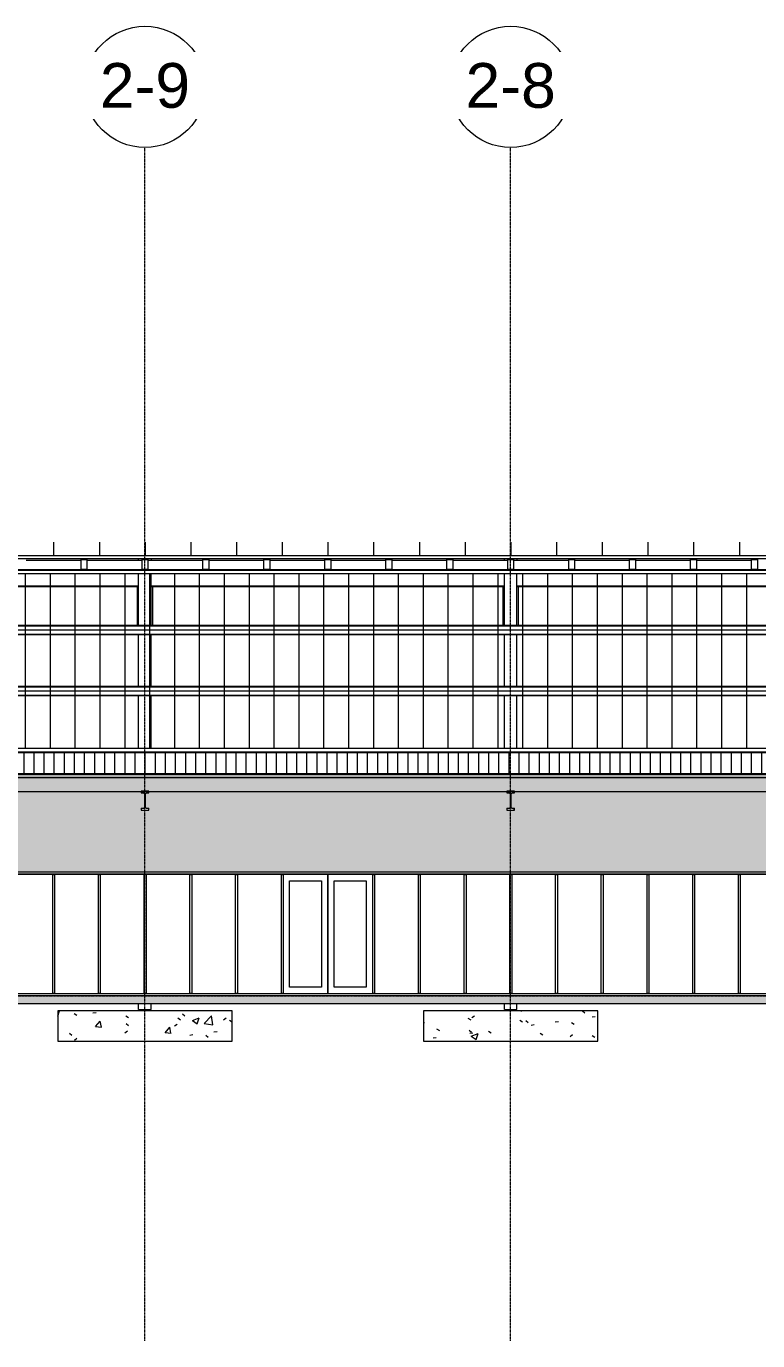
# Model space of a CAD drawing. Header units: inches. Extents: x -23565 to -43, y -324 to 853.
# Drawn here: x -3402 to -2823, y -273 to 768 of the extents above; entities that cross this region are included whole.
import ezdxf

# ---------------------------------------------------------------- set-up
doc = ezdxf.new("R2010")
doc.units = ezdxf.units.IN
doc.header["$MEASUREMENT"] = 0
doc.linetypes.add('Grid Line 1_2_', pattern=[0.875, 0.5, -0.125, 0.125, -0.125])
for name, color, linetype, lineweight in [('A-CLNG', 13, 'Continuous', 13), ('A-CLNG-PATT', 13, 'Continuous', 25), ('A-DOOR', 31, 'Continuous', 13), ('A-FLOR', 192, 'Continuous', 13), ('A-FLOR-LEVL', 51, 'Continuous', 9), ('A-FLOR-PATT', 8, 'Continuous', 25), ('A-GLAZ-CURT', 52, 'Continuous', 13), ('A-GLAZ-CWMG', 51, 'Continuous', 13), ('A-ROOF', 132, 'Continuous', 13), ('A-ROOF-PATT', 132, 'Continuous', 13), ('A-WALL', 113, 'Continuous', 13), ('A-WALL-PATT', 111, 'Continuous', 25), ('I-WALL', 2, 'Continuous', 13), ('S-BEAM', 12, 'Continuous', 13), ('S-FNDN', 32, 'Continuous', 13), ('S-GRID', 1, 'Continuous', 9), ('S-GRID-IDEN', 1, 'Continuous', 9)]:
    doc.layers.add(name, color=color, linetype=linetype, lineweight=lineweight)
doc.styles.add('Arial_1', font='arial.ttf', dxfattribs={"height": 35.407186})
pattern_1 = [(50, (-5044.515, 67.247), (55.0854, -4.81984), [5.76, -63.36]), (355, (-5044.515, 67.247), (-10.65569, 57.76853), [4.608, -50.688]), (100.451, (-5039.925, 66.846), (44.42947, 52.94866), [4.895, -53.848]), (46.184, (-5044.515, 82.61), (81.96444, -12.71212), [8.64, -95.04]), (96.636, (-5037.685, 81.55), (71.7815, 74.81238), [7.343, -80.772]), (351.184, (-5044.515, 82.61), (71.78195, 74.81243), [6.912, -76.032]), (21, (-5036.835, 78.767), (45.84207, -30.92146), [5.76, -63.36]), (326, (-5036.835, 78.767), (18.68706, 55.69148), [4.608, -50.688]), (71.451, (-5033.015, 76.19), (64.52891, 24.77011), [4.895, -53.848]), (37.5, (-5044.515, 67.247), (0.933895, 25.566816), [2.534, -47.539, 2.534, -48.922, -50.88]), (37.5, (-5044.515, 67.247), (0.933895, 25.566816), [-101.53, 2.534, -48.346]), (7.5, (-5044.515, 67.247), (20.20404, 30.291303), [2.534, -26.803, 2.534, -46.387, -19.392]), (7.5, (-5044.515, 67.247), (20.20404, 30.291303), [-78.259, 2.534, -16.858]), (327.5, (-5061.64, 67.247), (40.997785, -1.732403), [2.534, -16.666, 2.534, -57.37, -79.488]), (327.5, (-5061.64, 67.247), (40.997785, -1.732403), [-79.104, 2.534, -76.954]), (317.5, (-5069.32, 67.247), (44.788883, 7.68784), [2.534, -22.426, 2.534, -37.248, -56.448]), (317.5, (-5069.32, 67.247), (44.788883, 7.68784), [-64.742, 2.534, -53.914])]
pattern_2 = [(45, (-5044.515, 67.247), (-19.00703, 19.00703), []), (45, (-5044.515, 96.047), (-19.00703, 19.00703), [])]

# ---------------------------------------------------------------- blocks, each defined once
blk = doc.blocks.new('Struct_Xcel_Sports Complex_rvt-5-Building Section - East_West looking South _ Fieldhouse')
at = {"layer": 'A-FLOR-PATT', "lineweight": 9}
h = blk.add_hatch(dxfattribs=at)
h.set_pattern_fill('FP_75', color=256, style=0, pattern_type=2)
h.set_pattern_definition(pattern_1)
h.paths.add_polyline_path([(22066.1, -6), (25307.2, -6), (25307.2, 0), (22066.1, 0), (22066.1, -1.6)], flags=0)
h.paths.add_polyline_path([(26272.9, -6), (26272.9, 0), (25737.9, 0), (25737.9, -6), (26225.7, -6)], flags=0)
at = {"layer": 'S-FNDN', "lineweight": 9}
h = blk.add_hatch(dxfattribs=at)
h.set_pattern_fill('FP_75', color=8, style=0, pattern_type=2)
h.set_pattern_definition(pattern_1)
h.paths.add_polyline_path([(24023.4, -36), (24023.4, -12), (23885.4, -12), (23885.4, -36)], flags=0)
h = blk.add_hatch(dxfattribs=at)
h.set_pattern_fill('FP_75', color=8, style=0, pattern_type=2)
h.set_pattern_definition(pattern_1)
h.paths.add_polyline_path([(24312.9, -36), (24312.9, -12), (24174.9, -12), (24174.9, -36)], flags=0)
at = {"layer": 'A-FLOR', "color": 7}
for p, q in [((25307.2, 0), (22066.1, 0)), ((22066.1, -6), (25307.2, -6))]:
    blk.add_line(p, q, dxfattribs=at)
at = {"layer": 'S-FNDN', "color": 7}
for p, q in [((24023.4, -12), (23885.4, -12)), ((23885.4, -12), (23885.4, -36)), ((24023.4, -36), (24023.4, -12)), ((24312.9, -12), (24174.9, -12)), ((24174.9, -12), (24174.9, -36)), ((24312.9, -36), (24312.9, -12)), ((23885.4, -36), (24023.4, -36)), ((24174.9, -36), (24312.9, -36))]:
    blk.add_line(p, q, dxfattribs=at)
blk = doc.blocks.new('W-Wide Flange - 1_-3_ deep-V133-Building Section - East_West looking South _ Fieldhouse')
at = {"layer": 'S-BEAM', "lineweight": 9}
h = blk.add_hatch(dxfattribs=at)
h.set_pattern_fill('FP_62', color=8, style=0, pattern_type=2)
h.set_pattern_definition(pattern_2)
h.paths.add_polyline_path([(23951.4, 147), (23957.4, 147), (23957.4, 148.4), (23955.5, 148.4), (23955.1, 148.6), (23954.9, 148.9), (23954.8, 149.3), (23954.8, 160), (23955, 160.3), (23955.3, 160.6), (23955.7, 160.7), (23957.4, 160.7), (23957.4, 162), (23951.4, 162), (23951.4, 160.7), (23953.3, 160.7), (23953.7, 160.5), (23953.9, 160.2), (23954, 159.8), (23954, 149.1), (23953.8, 148.7), (23953.5, 148.5), (23953.1, 148.4), (23951.4, 148.4)], flags=0)
at = {"layer": 'S-BEAM', "color": 7}
for p, q in [((23957.4, 162), (23951.4, 162)), ((23951.4, 162), (23951.4, 160.7)), ((23951.4, 160.7), (23953.1, 160.7)), ((23954, 159.8), (23954, 149.3)), ((23954.8, 149.3), (23954.8, 159.8)), ((23955.7, 160.7), (23957.4, 160.7)), ((23957.4, 160.7), (23957.4, 162)), ((23953.1, 148.4), (23951.4, 148.4)), ((23951.4, 148.4), (23951.4, 147)), ((23951.4, 147), (23957.4, 147)), ((23957.4, 148.4), (23955.7, 148.4)), ((23957.4, 147), (23957.4, 148.4))]:
    blk.add_line(p, q, dxfattribs=at)
at = {"layer": 'S-BEAM', "color": 8, "lineweight": 9}
for p, q in [((23951.4, 148.6), (23951.4, 148.4)), ((23957.4, 148.4), (23957.4, 148.6))]:
    blk.add_line(p, q, dxfattribs=at)
at = {"layer": 'S-BEAM', "color": 7, "flags": 128}
for points in [[(23953.1, 160.7), (23953.3, 160.7), (23953.5, 160.6), (23953.7, 160.5), (23953.8, 160.3), (23953.9, 160.2), (23954, 160), (23954, 159.8)], [(23954.8, 159.8), (23954.8, 160), (23954.9, 160.2), (23955, 160.3), (23955.1, 160.5), (23955.3, 160.6), (23955.5, 160.7), (23955.7, 160.7)], [(23954, 149.3), (23954, 149.1), (23953.9, 148.9), (23953.8, 148.7), (23953.7, 148.6), (23953.5, 148.5), (23953.3, 148.4), (23953.1, 148.4)], [(23955.7, 148.4), (23955.5, 148.4), (23955.3, 148.5), (23955.1, 148.6), (23955, 148.7), (23954.9, 148.9), (23954.8, 149.1), (23954.8, 149.3)]]:
    blk.add_lwpolyline(points, dxfattribs=at)
blk = doc.blocks.new('W-Wide Flange - 1_-3_ deep-V134-Building Section - East_West looking South _ Fieldhouse')
at = {"layer": 'S-BEAM', "lineweight": 9}
h = blk.add_hatch(dxfattribs=at)
h.set_pattern_fill('FP_62', color=8, style=0, pattern_type=2)
h.set_pattern_definition(pattern_2)
h.paths.add_polyline_path([(24240.9, 147), (24246.9, 147), (24246.9, 148.4), (24245, 148.4), (24244.6, 148.6), (24244.4, 148.9), (24244.3, 149.3), (24244.3, 160), (24244.5, 160.3), (24244.8, 160.6), (24245.2, 160.7), (24246.9, 160.7), (24246.9, 162), (24240.9, 162), (24240.9, 160.7), (24242.8, 160.7), (24243.2, 160.5), (24243.4, 160.2), (24243.5, 159.8), (24243.5, 149.1), (24243.3, 148.7), (24243, 148.5), (24242.6, 148.4), (24240.9, 148.4)], flags=0)
at = {"layer": 'S-BEAM', "color": 7}
for p, q in [((24246.9, 162), (24240.9, 162)), ((24240.9, 162), (24240.9, 160.7)), ((24240.9, 160.7), (24242.6, 160.7)), ((24243.5, 159.8), (24243.5, 149.3)), ((24244.3, 149.3), (24244.3, 159.8)), ((24245.2, 160.7), (24246.9, 160.7)), ((24246.9, 160.7), (24246.9, 162)), ((24242.6, 148.4), (24240.9, 148.4)), ((24240.9, 148.4), (24240.9, 147)), ((24240.9, 147), (24246.9, 147)), ((24246.9, 148.4), (24245.2, 148.4)), ((24246.9, 147), (24246.9, 148.4))]:
    blk.add_line(p, q, dxfattribs=at)
at = {"layer": 'S-BEAM', "color": 8, "lineweight": 9}
for p, q in [((24240.9, 148.6), (24240.9, 148.4)), ((24246.9, 148.4), (24246.9, 148.6))]:
    blk.add_line(p, q, dxfattribs=at)
at = {"layer": 'S-BEAM', "color": 7, "flags": 128}
for points in [[(24242.6, 160.7), (24242.8, 160.7), (24243, 160.6), (24243.2, 160.5), (24243.3, 160.3), (24243.4, 160.2), (24243.5, 160), (24243.5, 159.8)], [(24244.3, 159.8), (24244.3, 160), (24244.4, 160.2), (24244.5, 160.3), (24244.6, 160.5), (24244.8, 160.6), (24245, 160.7), (24245.2, 160.7)], [(24243.5, 149.3), (24243.5, 149.1), (24243.4, 148.9), (24243.3, 148.7), (24243.2, 148.6), (24243, 148.5), (24242.8, 148.4), (24242.6, 148.4)], [(24245.2, 148.4), (24245, 148.4), (24244.8, 148.5), (24244.6, 148.6), (24244.5, 148.7), (24244.4, 148.9), (24244.3, 149.1), (24244.3, 149.3)]]:
    blk.add_lwpolyline(points, dxfattribs=at)
blk = doc.blocks.new('Rectangular Mullion - Profile_Polycarbonate_Upper and left-1767982-Building Section - East_West looking South _ Fieldhouse')
at = {"layer": 'A-GLAZ-CWMG', "color": 8, "lineweight": 9}
for p, q in [((26278.4, 336.8), (22784.1, 336.8)), ((26278.4, 334.1), (22784.1, 334.1))]:
    blk.add_line(p, q, dxfattribs=at)
blk = doc.blocks.new('Rectangular Mullion - Profile_Polycarbonate_Lower-1767983-Building Section - East_West looking South _ Fieldhouse')
at = {"layer": 'A-GLAZ-CWMG', "color": 8, "lineweight": 9}
for p, q in [((22784.1, 196.1), (26269.9, 196.1)), ((22784.1, 193.3), (26269.9, 193.3))]:
    blk.add_line(p, q, dxfattribs=at)
blk = doc.blocks.new('Girt_C - 10_D-1260059-Building Section - East_West looking South _ Fieldhouse')
at = {"layer": 'S-BEAM', "color": 8, "lineweight": 9}
for p, q in [((22806, 96.7), (24629.9, 96.7)), ((24629, 96.2), (22806, 96.2))]:
    blk.add_line(p, q, dxfattribs=at)
blk = doc.blocks.new('W-Wide Flange - W12X22-1533120-Building Section - East_West looking South _ Fieldhouse')
at = {"layer": 'S-BEAM', "color": 10, "lineweight": 9}
for p, q in [((23669.9, 324.7), (23949.4, 324.7)), ((23669.9, 324.3), (23949.4, 324.3)), ((23959.4, 324.7), (24238.9, 324.7)), ((23959.4, 324.3), (24238.9, 324.3)), ((24248.9, 324.7), (24528.4, 324.7)), ((24248.9, 324.3), (24528.4, 324.3))]:
    blk.add_line(p, q, dxfattribs=at)
blk = doc.blocks.new('columns and girder2 - one-V149-Building Section - East_West looking South _ Fieldhouse')
at = {"layer": 'S-BEAM', "color": 8, "lineweight": 9}
for p, q in [((24238.9, 344.9), (24238.9, 346.4)), ((24248.9, 346.4), (24248.9, 344.9)), ((24237.9, 336.8), (24237.9, 337.6)), ((24238.9, 336.8), (24238.9, 337.6)), ((24248.9, 337.6), (24248.9, 336.8)), ((24249.9, 337.6), (24249.9, 336.8)), ((24238.9, 192.5), (24238.9, 193.3)), ((24248.9, 192.5), (24248.9, 193.3)), ((24238.9, 96), (24238.9, 96.2)), ((24248.9, 96), (24248.9, 96.2)), ((24238.9, -10.9), (24238.9, -6)), ((24248.9, -10.9), (24248.9, -6)), ((24238.9, -10.9), (24248.9, -10.9))]:
    blk.add_line(p, q, dxfattribs=at)
at = {"layer": 'S-BEAM', "color": 10, "lineweight": 9}
for p, q in [((24238.9, 293.3), (24238.9, 334.1)), ((24248.9, 293.3), (24248.9, 334.1)), ((24237.9, 293.3), (24237.9, 324.3)), ((24249.9, 324.3), (24249.9, 293.3)), ((24238.9, 245), (24238.9, 285.9)), ((24248.9, 245), (24248.9, 285.9)), ((24238.9, 196.1), (24238.9, 237.7)), ((24248.9, 196.1), (24248.9, 237.7))]:
    blk.add_line(p, q, dxfattribs=at)
blk = doc.blocks.new('Girt_Z - 10_D-1732176-Building Section - East_West looking South _ Fieldhouse')
at = {"layer": 'S-BEAM', "color": 10, "lineweight": 9}
for p, q in [((26269.9, 245), (22791.4, 245)), ((26269.9, 245), (22791.4, 245)), ((26269.9, 244.5), (22791.4, 244.5)), ((26269.9, 241.4), (22791.4, 241.4)), ((26269.9, 241.3), (22791.4, 241.3)), ((22791.4, 238.2), (26269.9, 238.2)), ((26269.9, 237.7), (22791.4, 237.7))]:
    blk.add_line(p, q, dxfattribs=at)
blk = doc.blocks.new('Girt_Z - 10_D-1241717-Building Section - East_West looking South _ Fieldhouse')
at = {"layer": 'S-BEAM', "color": 10, "lineweight": 9}
for p, q in [((26273.4, 293.3), (22791.4, 293.3)), ((26273.4, 293.2), (22791.4, 293.2)), ((26273.4, 292.8), (22791.4, 292.8)), ((26273.4, 289.6), (22791.4, 289.6)), ((26273.4, 289.5), (22791.4, 289.5)), ((22791.4, 286.4), (26273.4, 286.4)), ((26273.4, 285.9), (22791.4, 285.9))]:
    blk.add_line(p, q, dxfattribs=at)
blk = doc.blocks.new('Dimension Lumber - 5_5 x 7_5 Glulam-1730092-Building Section - East_West looking South _ Fieldhouse')
at = {"layer": 'S-BEAM', "color": 8, "lineweight": 9}
for p, q in [((26267.8, 346.4), (26267.8, 345.3)), ((26273, 345.3), (26273, 346.4))]:
    blk.add_line(p, q, dxfattribs=at)
at = {"layer": 'S-BEAM', "color": 7}
for p, q in [((26273, 345.3), (26267.8, 345.3)), ((26267.8, 345.3), (26267.8, 337.8)), ((26273, 337.8), (26273, 345.3)), ((26267.8, 337.8), (26273, 337.8))]:
    blk.add_line(p, q, dxfattribs=at)
blk = doc.blocks.new('System Panel - Interior Glazing-1220293-Building Section - East_West looking South _ Fieldhouse')
at = {"layer": 'A-GLAZ-CURT', "color": 8, "lineweight": 9}
blk.add_line((24604.9, 96), (24570.5, 96), dxfattribs=at)
blk = doc.blocks.new('Door_Single_Storefront - one-1970956-Building Section - East_West looking South _ Fieldhouse')
at = {"layer": 'A-DOOR', "color": 8, "lineweight": 9}
for p, q in [((24134.5, 96), (24099.1, 96)), ((24099.1, 96), (24099.1, 1.8)), ((24104.1, 6.8), (24104.1, 91)), ((24104.1, 91), (24129.5, 91)), ((24129.5, 91), (24129.5, 6.8)), ((24129.5, 6.8), (24104.1, 6.8))]:
    blk.add_line(p, q, dxfattribs=at)
blk = doc.blocks.new('Door_Single_Storefront - one-1970957-Building Section - East_West looking South _ Fieldhouse')
at = {"layer": 'A-DOOR', "color": 8, "lineweight": 9}
for p, q in [((24099.1, 96), (24063.8, 96)), ((24099.1, 1.8), (24099.1, 96)), ((24068.8, 6.8), (24068.8, 91)), ((24068.8, 91), (24094.1, 91)), ((24094.1, 91), (24094.1, 6.8)), ((24094.1, 6.8), (24068.8, 6.8))]:
    blk.add_line(p, q, dxfattribs=at)
blk = doc.blocks.new('Rectangular Mullion - Interior 1_75_ x 4_5_-1179494-Building Section - East_West looking South _ Fieldhouse')
at = {"layer": 'A-GLAZ-CWMG', "color": 8, "lineweight": 9}
blk.add_line((24569.6, 1.8), (24605.8, 1.8), dxfattribs=at)
blk = doc.blocks.new('Rectangular Mullion - Interior 1_75_ x 4_5_-1220290-Building Section - East_West looking South _ Fieldhouse')
at = {"layer": 'A-GLAZ-CWMG', "color": 8, "lineweight": 9}
for p, q in [((24604.9, 96), (24606.6, 96)), ((24604.9, 96), (24604.9, 1.8)), ((24606.6, 96), (24606.6, 1.8)), ((24606.6, 1.8), (24604.9, 1.8))]:
    blk.add_line(p, q, dxfattribs=at)
blk = doc.blocks.new('Rectangular Mullion - Interior 1_75_ x 4_5_-1970954-Building Section - East_West looking South _ Fieldhouse')
at = {"layer": 'A-GLAZ-CWMG', "color": 8, "lineweight": 9}
blk.add_line((22905, 1.8), (22941.1, 1.8), dxfattribs=at)
blk = doc.blocks.new('Rectangular Mullion - Interior 1_75_ x 4_5_-1970955-Building Section - East_West looking South _ Fieldhouse')
at = {"layer": 'A-GLAZ-CWMG', "color": 8, "lineweight": 9}
blk.add_line((22941.1, 1.8), (22977.3, 1.8), dxfattribs=at)
blk = doc.blocks.new('Grid - Grid Head - Circle-14747-Building Section - East_West looking South _ Fieldhouse')
at = {"layer": 'S-GRID-IDEN'}
blk.add_circle((23085.9, 719.9), 48, dxfattribs=at)

msp = doc.modelspace()

# ---------------------------------------------------------------- hatches: boundary and pattern name
at = {"layer": 'A-CLNG-PATT', "lineweight": 9}
h = msp.add_hatch(dxfattribs=at)
h.set_pattern_fill('FP_70', color=8, style=0, pattern_type=2)
h.set_pattern_definition([(161.57, (-5043.555, 68.207), (-7.6802237, -0.0009796), [0, -54.643, 6.067, 0]), (18.43, (-5045.475, 68.207), (-7.6802237, 0.0009796), [0, -54.643, 6.067, 0]), (108.43, (-5043.555, 68.207), (3.8382953, -19.2013653), [18.211, -42.499]), (71.57, (-5045.475, 68.207), (3.8382953, 19.2013653), [18.211, -42.499])])
h.paths.add_polyline_path([(-1002.51973, 161.85007), (-990.92876, 161.85007), (-990.92876, 172.98472), (-4463.92876, 172.98472), (-4463.92876, 161.85007), (-1037.07898, 161.85007)], flags=0)
at = {"layer": 'A-ROOF-PATT', "lineweight": 9}
h = msp.add_hatch(dxfattribs=at)
h.set_pattern_fill('FP_67', color=8, style=0, pattern_type=2)
h.set_pattern_definition([(90, (-27264.554, 1279.063), (-36.188, 2e-15), [])])
h.paths.add_polyline_path([(-4485.17982, 348.40377), (-978.42738, 348.40377), (-978.42738, 359.40379), (-4485.17982, 359.40379), (-4485.17982, 349.95092)], flags=0)
h = msp.add_hatch(dxfattribs=at)
h.set_pattern_fill('FP_66', color=8, style=0, pattern_type=2)
h.set_pattern_definition([(90, (-27262.521, 1105.644), (-16.082, 1e-15), [])])
h.paths.add_polyline_path([(-1002.51973, 175.04895), (-990.92876, 175.04895), (-990.92876, 175.21788), (-4451.67876, 175.21788), (-4451.67876, 175.04895), (-1037.07898, 175.04895)], flags=0)
at = {"layer": 'A-WALL-PATT', "lineweight": 9}
h = msp.add_hatch(dxfattribs=at)
h.set_pattern_fill('FP_71', color=8, style=0, pattern_type=2)
h.set_pattern_definition([(90, (-981.679, 0), (-19.685, 1e-15), [])])
h.paths.add_polyline_path([(-4478.67876, 196.09153), (-992.92876, 196.09153), (-992.92876, 239.59911), (-992.92876, 239.6875), (-992.86626, 248.36288), (-984.42876, 248.36288), (-984.42876, 334.09126), (-4478.67876, 334.09126), (-4478.67876, 232.76792)], flags=0)
h = msp.add_hatch(dxfattribs=at)
h.set_pattern_fill('FP_76', color=8, style=0, pattern_type=2)
h.set_pattern_definition([(90, (-988.189, 0), (-8, 5e-16), [])])
h.paths.add_polyline_path([(-2626.80448, 176), (-990.92876, 176), (-990.92876, 192.49369), (-4476.42976, 192.49369), (-4476.42976, 187.70742), (-4452.17876, 188.71788), (-4452.17876, 186.71614), (-4463.92876, 186.21614), (-4452.17876, 186.21614), (-4452.17876, 176), (-2695.92298, 176)], flags=0)
h.paths.add_polyline_path([(-4476.42976, 185.57548), (-4466.17876, 186.03385), (-4466.17876, 186.13281), (-4476.42976, 185.70568)], flags=0)
h = msp.add_hatch(dxfattribs=at)
h.set_pattern_fill('FP_65', color=8, style=0, pattern_type=2)
h.set_pattern_definition([(90, (-2005.93, 1159.75), (-193, -193), [48, -145]), (180, (-2005.93, 1159.75), (-2e-14, -193), [96, -97]), (270, (-2101.93, 1207.75), (-193, -193), [48, -145]), (180, (-2005.93, 1207.75), (-2e-14, -193), [96, -97]), (270, (-2102.43, 1207.75), (-193, -193), [48, -145]), (180, (-2102.43, 1207.75), (-2e-14, -193), [96, -97]), (90, (-2198.43, 1159.75), (-193, -193), [48, -145]), (180, (-2102.43, 1159.75), (-2e-14, -193), [96, -97]), (90, (-2053.68, 1208), (-193, -193), [48, -145]), (180, (-2005.55, 1208), (-2e-14, -193), [48.125, -144.875]), (180, (-2005.55, 1256), (-2e-14, -193), [48.125, -144.875]), (90, (-2150.18, 1208), (-193, -193), [48, -145]), (180, (-2054.18, 1208), (-2e-14, -193), [96, -97]), (270, (-2054.18, 1256), (-193, -193), [48, -145]), (180, (-2054.18, 1256), (-2e-14, -193), [96, -97]), (180, (-2150.68, 1208), (-2e-14, -193), [48, -145]), (270, (-2150.68, 1256), (-193, -193), [48, -145]), (180, (-2150.68, 1256), (-2e-14, -193), [48, -145]), (90, (-2005.93, 1256.25), (-193, -193), [48, -145]), (180, (-2005.93, 1256.25), (-2e-14, -193), [96, -97]), (270, (-2101.93, 1304.25), (-193, -193), [48, -145]), (180, (-2005.93, 1304.25), (-2e-14, -193), [96, -97]), (270, (-2102.43, 1304.25), (-193, -193), [48, -145]), (180, (-2102.43, 1304.25), (-2e-14, -193), [96, -97]), (90, (-2198.43, 1256.25), (-193, -193), [48, -145]), (180, (-2102.43, 1256.25), (-2e-14, -193), [96, -97]), (90, (-2053.68, 1304.5), (-193, -193), [48, -145]), (180, (-2005.55, 1304.5), (-2e-14, -193), [48.125, -144.875]), (180, (-2005.55, 1352.5), (-2e-14, -193), [48.125, -144.875]), (90, (-2150.18, 1304.5), (-193, -193), [48, -145]), (180, (-2054.18, 1304.5), (-2e-14, -193), [96, -97]), (270, (-2054.18, 1352.5), (-193, -193), [48, -145]), (180, (-2054.18, 1352.5), (-2e-14, -193), [96, -97]), (180, (-2150.68, 1304.5), (-2e-14, -193), [48, -145]), (270, (-2150.68, 1352.5), (-193, -193), [48, -145]), (180, (-2150.68, 1352.5), (-2e-14, -193), [48, -145])])
h.paths.add_polyline_path([(-2626.80448, 0), (-2419.92876, 0), (-2419.92876, 98.25), (-2343.30376, 98.25), (-2343.30376, 0), (-2297.36626, 0), (-2297.36626, 104), (-2626.92876, 104), (-2626.92876, 0)], flags=0)
h.paths.add_polyline_path([(-4481.42976, 0), (-4462.80376, 0), (-4462.80376, 150.19619), (-4461.42376, 150.19619), (-4461.42376, 150.46142), (-4459.8388, 150.52092), (-4459.59298, 150.77437), (-4459.53876, 150.71301), (-4459.26556, 150.62326), (-4459.18811, 150.65519), (-4458.89852, 150.4765), (-4458.44473, 150.46142), (-4457.43376, 150.46142), (-4457.42876, 150.19619), (-4456.80376, 150.19619), (-4456.80376, 98.25), (-2632.92876, 98.25527), (-2632.92876, 161.85007), (-2726.42876, 161.85007), (-2726.42876, 160.67649), (-2728.3618, 160.65416), (-2728.71866, 160.48216), (-2728.96562, 160.17221), (-2729.05376, 159.78572), (-2728.9718, 149.0784), (-2728.84148, 148.86986), (-2728.50751, 148.62723), (-2728.16376, 148.55476), (-2726.42876, 148.55476), (-2726.42876, 147.02466), (-2732.42876, 147.02466), (-2732.42876, 148.55476), (-2730.35, 148.62723), (-2730.11859, 148.76723), (-2729.87613, 149.10156), (-2729.80376, 149.30858), (-2729.83177, 160.00023), (-2729.99793, 160.34111), (-2730.3076, 160.58828), (-2730.69376, 160.67649), (-2732.42876, 160.67649), (-2732.42876, 161.85007), (-3015.92876, 161.85007), (-3015.92876, 160.67649), (-3017.8618, 160.65416), (-3018.21866, 160.48216), (-3018.46562, 160.17221), (-3018.55376, 159.78572), (-3018.4718, 149.0784), (-3018.34148, 148.86986), (-3018.00751, 148.62723), (-3017.66376, 148.55476), (-3015.92876, 148.55476), (-3015.92876, 147.02466), (-3021.92876, 147.02466), (-3021.92876, 148.55476), (-3019.85, 148.62723), (-3019.61859, 148.76723), (-3019.37613, 149.10156), (-3019.30376, 149.30858), (-3019.33177, 160.00023), (-3019.49793, 160.34111), (-3019.8076, 160.58828), (-3020.19376, 160.67649), (-3021.92876, 160.67649), (-3021.92876, 161.85007), (-3305.42876, 161.85007), (-3305.42876, 160.67649), (-3307.3618, 160.65416), (-3307.71866, 160.48216), (-3307.96562, 160.17221), (-3308.05376, 159.78572), (-3307.9718, 149.0784), (-3307.84148, 148.86986), (-3307.50751, 148.62723), (-3307.16376, 148.55476), (-3305.42876, 148.55476), (-3305.42876, 147.02466), (-3311.42876, 147.02466), (-3311.42876, 148.55476), (-3309.34966, 148.62737), (-3309.11859, 148.76723), (-3308.87613, 149.10156), (-3308.80376, 149.30858), (-3308.83177, 160.00023), (-3308.99793, 160.34111), (-3309.3076, 160.58828), (-3309.69376, 160.67649), (-3311.42876, 160.67649), (-3311.42876, 161.85007), (-3594.92876, 161.85007), (-3594.92876, 160.67649), (-3596.8618, 160.65416), (-3597.21866, 160.48216), (-3597.46562, 160.17221), (-3597.55376, 159.78572), (-3597.4718, 149.0784), (-3597.34148, 148.86986), (-3597.00751, 148.62723), (-3596.66376, 148.55476), (-3594.92876, 148.55476), (-3594.92876, 147.02466), (-3600.92876, 147.02466), (-3600.92876, 148.55476), (-3598.85, 148.62723), (-3598.61859, 148.76723), (-3598.37613, 149.10156), (-3598.30376, 149.30858), (-3598.33177, 160.00023), (-3598.49793, 160.34111), (-3598.8076, 160.58828), (-3599.19376, 160.67649), (-3600.92876, 160.67649), (-3600.92876, 161.85007), (-3884.42876, 161.85007), (-3884.42876, 160.67649), (-3886.3618, 160.65416), (-3886.71866, 160.48216), (-3886.96562, 160.17221), (-3887.05376, 159.78572), (-3886.9718, 149.0784), (-3886.84148, 148.86986), (-3886.50751, 148.62723), (-3886.16376, 148.55476), (-3884.42876, 148.55476), (-3884.42876, 147.02466), (-3890.42876, 147.02466), (-3890.42876, 148.55476), (-3888.35, 148.62723), (-3888.11859, 148.76723), (-3887.87613, 149.10156), (-3887.80376, 149.30858), (-3887.83177, 160.00023), (-3887.99793, 160.34111), (-3888.3076, 160.58828), (-3888.69376, 160.67649), (-3890.42876, 160.67649), (-3890.42876, 161.85007), (-4173.92876, 161.85007), (-4173.92876, 160.67649), (-4175.8618, 160.65416), (-4176.21866, 160.48216), (-4176.46562, 160.17221), (-4176.55376, 159.78572), (-4176.4718, 149.0784), (-4176.34148, 148.86986), (-4176.00751, 148.62723), (-4175.66376, 148.55476), (-4173.92876, 148.55476), (-4173.92876, 147.02466), (-4179.92876, 147.02466), (-4179.92876, 148.55476), (-4177.85, 148.62723), (-4177.61859, 148.76723), (-4177.37613, 149.10156), (-4177.30376, 149.30858), (-4177.33177, 160.00023), (-4177.49793, 160.34111), (-4177.8076, 160.58828), (-4178.19376, 160.67649), (-4179.92876, 160.67649), (-4179.92876, 161.85007), (-4463.92876, 161.85007), (-4463.92876, 171.97864), (-4466.17876, 171.98258), (-4466.17876, 174.86795), (-4481.42976, 174.17642), (-4481.42976, 76.52392)], flags=0)
h.paths.add_polyline_path([(-2292.49126, 0), (-2152.80376, 0), (-2152.80376, 147.02466), (-2153.42876, 147.02466), (-2153.42876, 148.55476), (-2152.80376, 148.55476), (-2152.80376, 160.67649), (-2153.42876, 160.67649), (-2153.42876, 161.85007), (-2292.49126, 161.85007), (-2292.49126, 25.0556)], flags=0)
h.paths.add_polyline_path([(-1700.05376, 0), (-1607.30376, 0), (-1607.30376, 96), (-1602.55376, 96), (-1602.55376, 16), (-1595.67876, 16), (-1595.67876, 77), (-1547.67876, 77), (-1547.67876, 5), (-1595.67876, 5), (-1595.67876, 15), (-1602.55376, 15), (-1602.55376, 0.25), (-1525.80376, 0.25), (-1525.80376, 6), (-1525.55376, 6), (-1525.55376, 160.53637), (-1570.71866, 160.48216), (-1570.96562, 160.17221), (-1571.05376, 159.78572), (-1570.9718, 149.0784), (-1570.84148, 148.86986), (-1570.50751, 148.62723), (-1570.16376, 148.55476), (-1568.42876, 148.55476), (-1568.42876, 147.02466), (-1574.42876, 147.02466), (-1574.42876, 148.55476), (-1572.35, 148.62723), (-1572.11859, 148.76723), (-1571.87613, 149.10156), (-1571.80376, 149.30858), (-1571.82607, 159.98394), (-1571.99793, 160.34111), (-1572.3076, 160.53637), (-1860.21866, 160.48216), (-1860.46562, 160.17221), (-1860.55376, 159.78572), (-1860.4718, 149.0784), (-1860.34148, 148.86986), (-1860.00751, 148.62723), (-1859.66376, 148.55476), (-1857.92876, 148.55476), (-1857.92876, 147.02466), (-1863.92876, 147.02466), (-1863.92876, 148.55476), (-1861.85, 148.62723), (-1861.61859, 148.76723), (-1861.37613, 149.10156), (-1861.30376, 149.30858), (-1861.32607, 159.98394), (-1861.49793, 160.34111), (-1861.8076, 160.53637), (-1954.99126, 160.53637), (-1954.99126, 0.25), (-1943.05376, 0.25), (-1943.05376, 96), (-1893.30376, 96), (-1893.30376, 16), (-1879.30376, 16), (-1879.30376, 15), (-1893.30376, 15), (-1893.30376, 0.25), (-1878.67876, 0.25), (-1878.67876, 96), (-1874.55376, 96), (-1874.55376, 0), (-1780.55376, 0), (-1780.55376, 98.25), (-1700.05376, 98.25), (-1700.05376, 0.25)], flags=0)
h.paths.add_polyline_path([(-2102.05376, 0), (-2093.86626, 0), (-2093.86626, 86), (-2092.86626, 86), (-2092.86626, 161.85007), (-2147.42876, 161.85007), (-2147.42876, 160.67649), (-2147.92876, 160.65416), (-2147.92876, 148.55476), (-2147.42876, 148.55476), (-2147.42876, 147.02466), (-2147.92876, 147.02466), (-2147.92876, 0), (-2144.05376, 0), (-2144.05376, 98.25), (-2102.05376, 98.25), (-2102.05376, 6)], flags=0)
h.paths.add_polyline_path([(-2086.99126, 6), (-1959.86626, 6), (-1959.86626, 161.85007), (-2087.99126, 161.85007), (-2087.99126, 86), (-2086.99126, 86), (-2086.99126, 76.52392)], flags=0)
h.paths.add_polyline_path([(-2557.68598, 106.25), (-2297.36626, 106.25), (-2297.36626, 161.85007), (-2436.92876, 161.85007), (-2436.92876, 160.67649), (-2438.89121, 160.64386), (-2439.21866, 160.48216), (-2439.46562, 160.17221), (-2439.55376, 159.78572), (-2439.4718, 149.0784), (-2439.34148, 148.86986), (-2439.00751, 148.62723), (-2438.66376, 148.55476), (-2436.92876, 148.55476), (-2436.92876, 147.02466), (-2442.92876, 147.02466), (-2442.92876, 148.55476), (-2440.85, 148.62723), (-2440.61859, 148.76723), (-2440.37613, 149.10156), (-2440.30376, 149.30858), (-2440.32607, 159.98394), (-2440.49793, 160.34111), (-2440.8076, 160.58828), (-2441.19376, 160.67649), (-2442.92876, 160.67649), (-2442.92876, 161.85007), (-2626.92876, 161.85007), (-2626.92876, 106.25), (-2592.24523, 106.25)], flags=0)
h.paths.add_polyline_path([(-1280.8618, 146.5), (-990.17876, 146.5), (-990.17876, 173.04722), (-990.92876, 172.98472), (-990.92876, 161.85007), (-991.92876, 161.85007), (-991.92876, 161.70238), (-996.92876, 161.70238), (-996.92876, 161.85007), (-1278.92876, 161.85007), (-1278.99373, 160.67649), (-1280.8618, 160.65416), (-1281.21866, 160.48216), (-1281.46562, 160.17221), (-1281.55376, 159.78572), (-1281.4718, 149.0784), (-1281.34148, 148.86986), (-1281.00751, 148.62723), (-1280.66376, 148.55476), (-1278.92876, 148.55476), (-1278.99373, 147.02466), (-1284.92876, 147.02466), (-1284.92876, 148.55476), (-1282.85, 148.62723), (-1282.61859, 148.76723), (-1282.37613, 149.10156), (-1282.30376, 149.30858), (-1282.33177, 160.00023), (-1282.49793, 160.34111), (-1282.8076, 160.58828), (-1283.19376, 160.67649), (-1284.92876, 160.67649), (-1284.92876, 161.85007), (-1520.67876, 161.85007), (-1520.67876, 146.5), (-1282.99571, 146.5)], flags=0)
h.paths.add_polyline_path([(-996.92876, 148.32579), (-996.92876, 148.83), (-994.94196, 148.90933), (-994.68508, 149.12969), (-994.54376, 149.44609), (-994.6158, 161.29018), (-994.81767, 161.54353), (-994.95561, 161.68413), (-993.90191, 161.63028), (-994.15504, 161.42824), (-994.29552, 161.13628), (-994.31376, 160.97425), (-994.23364, 149.22718), (-993.95674, 148.93523), (-993.70222, 148.84308), (-993.58626, 148.83), (-991.92876, 148.83), (-991.92876, 148.32579), (-995.27126, 148.32579)], flags=0)
h.paths.add_polyline_path([(-4459.53876, 150.84047), (-4459.53876, 161.22447), (-4459.31876, 161.22447), (-4459.31876, 150.84047), (-4459.4138, 150.84047)], flags=0)
h.paths.add_polyline_path([(-4459.55248, 161.34641), (-4459.7449, 161.65289), (-4459.84871, 161.75871), (-4459.00881, 161.71818), (-4459.53876, 161.35193)], flags=0)
h.paths.add_polyline_path([(-4451.67876, 173.15364), (-4451.67876, 175.21788), (-990.92876, 175.21788), (-990.92876, 176), (-4452.17876, 176), (-4452.17876, 173.15364), (-4452.0005, 173.15364)], flags=0)

# ---------------------------------------------------------------- linework, layer by layer
at = {"layer": 'A-CLNG', "color": 7}
for p, q in [((-990.92876, 172.98472), (-4455.42876, 172.98472)), ((-4463.92876, 161.85007), (-2632.92876, 161.85007))]:
    msp.add_line(p, q, dxfattribs=at)
at = {"layer": 'A-FLOR-LEVL', "linetype": 'Grid Line 1_2_'}
msp.add_line((-5515.85995, 0), (-91.40966, 0), dxfattribs=at)
at = {"layer": 'A-ROOF', "color": 7}
for p, q in [((-978.42876, 348.40377), (-4485.17976, 348.40377)), ((-4485.17976, 346.40203), (-978.42876, 346.40203)), ((-990.17876, 175.04895), (-4451.67876, 175.04895)), ((-4451.67876, 173.04722), (-990.92876, 173.04722))]:
    msp.add_line(p, q, dxfattribs=at)
at = {"layer": 'A-ROOF', "color": 8, "lineweight": 9}
msp.add_line((-4451.67876, 175.21788), (-990.92876, 175.21788), dxfattribs=at)
at = {"layer": 'A-WALL', "color": 8, "lineweight": 9}
for p, q in [((-990.92876, 192.49369), (-4476.42976, 192.49369)), ((-4452.17876, 176), (-990.92876, 176))]:
    msp.add_line(p, q, dxfattribs=at)
at = {"layer": 'I-WALL', "color": 8, "lineweight": 9}
for p, q in [((-3359.24126, 344.875), (-3402.36626, 344.875)), ((-3310.99126, 344.875), (-3354.11626, 344.875)), ((-3262.74126, 344.875), (-3305.86626, 344.875)), ((-3214.49126, 344.875), (-3257.61626, 344.875)), ((-3166.24126, 344.875), (-3209.36626, 344.875)), ((-3117.99126, 344.875), (-3161.11626, 344.875)), ((-3069.74126, 344.875), (-3112.86626, 344.875)), ((-3021.49126, 344.875), (-3064.61626, 344.875)), ((-2973.24126, 344.875), (-3016.36626, 344.875)), ((-2924.99126, 344.875), (-2968.11626, 344.875)), ((-2876.74126, 344.875), (-2919.86626, 344.875)), ((-2828.49126, 344.875), (-2871.61626, 344.875)), ((-4483.92976, 337.625), (-979.71616, 337.625)), ((-4456.80376, 98.25), (-2632.92876, 98.25))]:
    msp.add_line(p, q, dxfattribs=at)
at = {"layer": 'S-GRID', "linetype": 'Grid Line 1_2_'}
for p, q in [((-3308.42876, -273.16081), (-3308.42876, 671.89181)), ((-3308.42876, -273.16081), (-3308.42876, 671.89181)), ((-3018.92876, -273.16081), (-3018.92876, 671.89181)), ((-3018.92876, -273.16081), (-3018.92876, 671.89181))]:
    msp.add_line(p, q, dxfattribs=at)

# ---------------------------------------------------------------- block references
at = {"color": 250, "lineweight": 5}
msp.add_blockref('Struct_Xcel_Sports Complex_rvt-5-Building Section - East_West looking South _ Fieldhouse', (-27262.81898, 0), dxfattribs=at)
at = {"layer": 'A-DOOR', "color": 8, "lineweight": 9}
for name in ['Door_Single_Storefront - one-1970957-Building Section - East_West looking South _ Fieldhouse', 'Door_Single_Storefront - one-1970956-Building Section - East_West looking South _ Fieldhouse']:
    msp.add_blockref(name, (-27262.81898, 0), dxfattribs=at)
at = {"layer": 'A-GLAZ-CURT', "color": 8, "lineweight": 9}
for p in [(-27986.56898, 0), (-27950.38148, 0), (-27914.19398, 0), (-27878.00648, 0), (-27841.81898, 0), (-27805.63148, 0), (-27697.06898, 0), (-27660.88148, 0), (-27624.69398, 0), (-27588.50648, 0), (-27552.31898, 0), (-27516.13148, 0), (-27479.94398, 0), (-27443.75648, 0), (-27407.56898, 0)]:
    msp.add_blockref('System Panel - Interior Glazing-1220293-Building Section - East_West looking South _ Fieldhouse', p, dxfattribs=at)
at = {"layer": 'A-GLAZ-CWMG', "color": 8, "lineweight": 9}
for name, p in [('Rectangular Mullion - Profile_Polycarbonate_Upper and left-1767982-Building Section - East_West looking South _ Fieldhouse', (-27262.81898, 0)), ('Rectangular Mullion - Profile_Polycarbonate_Lower-1767983-Building Section - East_West looking South _ Fieldhouse', (-27262.81898, 0)), ('Rectangular Mullion - Interior 1_75_ x 4_5_-1220290-Building Section - East_West looking South _ Fieldhouse', (-27986.56898, 0)), ('Rectangular Mullion - Interior 1_75_ x 4_5_-1220290-Building Section - East_West looking South _ Fieldhouse', (-27950.38148, 0)), ('Rectangular Mullion - Interior 1_75_ x 4_5_-1220290-Building Section - East_West looking South _ Fieldhouse', (-27914.19398, 0)), ('Rectangular Mullion - Interior 1_75_ x 4_5_-1220290-Building Section - East_West looking South _ Fieldhouse', (-27878.00648, 0)), ('Rectangular Mullion - Interior 1_75_ x 4_5_-1220290-Building Section - East_West looking South _ Fieldhouse', (-27841.81898, 0)), ('Rectangular Mullion - Interior 1_75_ x 4_5_-1220290-Building Section - East_West looking South _ Fieldhouse', (-27805.63148, 0)), ('Rectangular Mullion - Interior 1_75_ x 4_5_-1220290-Building Section - East_West looking South _ Fieldhouse', (-27733.25648, 0)), ('Rectangular Mullion - Interior 1_75_ x 4_5_-1220290-Building Section - East_West looking South _ Fieldhouse', (-27697.06898, 0)), ('Rectangular Mullion - Interior 1_75_ x 4_5_-1220290-Building Section - East_West looking South _ Fieldhouse', (-27660.88148, 0)), ('Rectangular Mullion - Interior 1_75_ x 4_5_-1220290-Building Section - East_West looking South _ Fieldhouse', (-27624.69398, 0)), ('Rectangular Mullion - Interior 1_75_ x 4_5_-1220290-Building Section - East_West looking South _ Fieldhouse', (-27588.50648, 0)), ('Rectangular Mullion - Interior 1_75_ x 4_5_-1220290-Building Section - East_West looking South _ Fieldhouse', (-27552.31898, 0)), ('Rectangular Mullion - Interior 1_75_ x 4_5_-1220290-Building Section - East_West looking South _ Fieldhouse', (-27516.13148, 0)), ('Rectangular Mullion - Interior 1_75_ x 4_5_-1220290-Building Section - East_West looking South _ Fieldhouse', (-27479.94398, 0)), ('Rectangular Mullion - Interior 1_75_ x 4_5_-1220290-Building Section - East_West looking South _ Fieldhouse', (-27443.75648, 0)), ('Rectangular Mullion - Interior 1_75_ x 4_5_-1179494-Building Section - East_West looking South _ Fieldhouse', (-27986.56898, 0)), ('Rectangular Mullion - Interior 1_75_ x 4_5_-1179494-Building Section - East_West looking South _ Fieldhouse', (-27950.38148, 0)), ('Rectangular Mullion - Interior 1_75_ x 4_5_-1179494-Building Section - East_West looking South _ Fieldhouse', (-27914.19398, 0)), ('Rectangular Mullion - Interior 1_75_ x 4_5_-1179494-Building Section - East_West looking South _ Fieldhouse', (-27878.00648, 0)), ('Rectangular Mullion - Interior 1_75_ x 4_5_-1179494-Building Section - East_West looking South _ Fieldhouse', (-27841.81898, 0)), ('Rectangular Mullion - Interior 1_75_ x 4_5_-1179494-Building Section - East_West looking South _ Fieldhouse', (-27805.63148, 0)), ('Rectangular Mullion - Interior 1_75_ x 4_5_-1970954-Building Section - East_West looking South _ Fieldhouse', (-26104.81898, 0)), ('Rectangular Mullion - Interior 1_75_ x 4_5_-1970955-Building Section - East_West looking South _ Fieldhouse', (-26104.81898, 0)), ('Rectangular Mullion - Interior 1_75_ x 4_5_-1179494-Building Section - East_West looking South _ Fieldhouse', (-27697.06898, 0)), ('Rectangular Mullion - Interior 1_75_ x 4_5_-1179494-Building Section - East_West looking South _ Fieldhouse', (-27660.88148, 0)), ('Rectangular Mullion - Interior 1_75_ x 4_5_-1179494-Building Section - East_West looking South _ Fieldhouse', (-27624.69398, 0)), ('Rectangular Mullion - Interior 1_75_ x 4_5_-1179494-Building Section - East_West looking South _ Fieldhouse', (-27588.50648, 0)), ('Rectangular Mullion - Interior 1_75_ x 4_5_-1179494-Building Section - East_West looking South _ Fieldhouse', (-27552.31898, 0)), ('Rectangular Mullion - Interior 1_75_ x 4_5_-1179494-Building Section - East_West looking South _ Fieldhouse', (-27516.13148, 0)), ('Rectangular Mullion - Interior 1_75_ x 4_5_-1179494-Building Section - East_West looking South _ Fieldhouse', (-27479.94398, 0)), ('Rectangular Mullion - Interior 1_75_ x 4_5_-1179494-Building Section - East_West looking South _ Fieldhouse', (-27443.75648, 0)), ('Rectangular Mullion - Interior 1_75_ x 4_5_-1179494-Building Section - East_West looking South _ Fieldhouse', (-27407.56898, 0))]:
    msp.add_blockref(name, p, dxfattribs=at)
at = {"layer": 'S-BEAM', "color": 8, "lineweight": 9}
for name, p in [('Dimension Lumber - 5_5 x 7_5 Glulam-1730092-Building Section - East_West looking South _ Fieldhouse', (-29627.06898, 0)), ('columns and girder2 - one-V149-Building Section - East_West looking South _ Fieldhouse', (-27552.31898, 0)), ('Dimension Lumber - 5_5 x 7_5 Glulam-1730092-Building Section - East_West looking South _ Fieldhouse', (-29578.81898, 0)), ('Dimension Lumber - 5_5 x 7_5 Glulam-1730092-Building Section - East_West looking South _ Fieldhouse', (-29530.56898, 0)), ('Dimension Lumber - 5_5 x 7_5 Glulam-1730092-Building Section - East_West looking South _ Fieldhouse', (-29482.31898, 0)), ('Dimension Lumber - 5_5 x 7_5 Glulam-1730092-Building Section - East_West looking South _ Fieldhouse', (-29434.06898, 0)), ('Dimension Lumber - 5_5 x 7_5 Glulam-1730092-Building Section - East_West looking South _ Fieldhouse', (-29385.81898, 0)), ('Dimension Lumber - 5_5 x 7_5 Glulam-1730092-Building Section - East_West looking South _ Fieldhouse', (-29337.56898, 0)), ('columns and girder2 - one-V149-Building Section - East_West looking South _ Fieldhouse', (-27262.81898, 0)), ('Dimension Lumber - 5_5 x 7_5 Glulam-1730092-Building Section - East_West looking South _ Fieldhouse', (-29289.31898, 0)), ('Dimension Lumber - 5_5 x 7_5 Glulam-1730092-Building Section - East_West looking South _ Fieldhouse', (-29241.06898, 0)), ('Dimension Lumber - 5_5 x 7_5 Glulam-1730092-Building Section - East_West looking South _ Fieldhouse', (-29192.81898, 0)), ('Dimension Lumber - 5_5 x 7_5 Glulam-1730092-Building Section - East_West looking South _ Fieldhouse', (-29144.56898, 0)), ('Dimension Lumber - 5_5 x 7_5 Glulam-1730092-Building Section - East_West looking South _ Fieldhouse', (-29096.31898, 0)), ('W-Wide Flange - 1_-3_ deep-V133-Building Section - East_West looking South _ Fieldhouse', (-27262.81898, 0)), ('W-Wide Flange - 1_-3_ deep-V134-Building Section - East_West looking South _ Fieldhouse', (-27262.81898, 0)), ('Girt_C - 10_D-1260059-Building Section - East_West looking South _ Fieldhouse', (-27262.81898, 0))]:
    msp.add_blockref(name, p, dxfattribs=at)
at = {"layer": 'S-BEAM', "color": 10, "lineweight": 9}
for name in ['W-Wide Flange - W12X22-1533120-Building Section - East_West looking South _ Fieldhouse', 'Girt_Z - 10_D-1241717-Building Section - East_West looking South _ Fieldhouse', 'Girt_Z - 10_D-1732176-Building Section - East_West looking South _ Fieldhouse']:
    msp.add_blockref(name, (-27262.81898, 0), dxfattribs=at)
at = {"layer": 'S-GRID-IDEN'}
for p in [(-26394.31898, 0), (-26104.81898, 0)]:
    msp.add_blockref('Grid - Grid Head - Circle-14747-Building Section - East_West looking South _ Fieldhouse', p, dxfattribs=at)

# ---------------------------------------------------------------- next in the draw order: texts
at = {"layer": 'S-GRID-IDEN', "char_height": 35.407186, "width": 85.104, "attachment_point": 2, "line_spacing_factor": 0.938532, "style": 'Arial_1', "bg_fill": 3, "box_fill_scale": 1.25, "bg_fill_color": 0, "bg_fill_transparency": 0}
for s, insert in [('1-9', (-3308.43798, 738.76554)), ('1-8', (-3018.93798, 738.76554))]:
    msp.add_mtext(s, dxfattribs=dict(at, insert=insert))

# ---------------------------------------------------------------- next in the draw order: block references
at = {"layer": 'S-GRID-IDEN'}
for p in [(-26394.31898, 0), (-26104.81898, 0)]:
    msp.add_blockref('Grid - Grid Head - Circle-14747-Building Section - East_West looking South _ Fieldhouse', p, dxfattribs=at)

# ---------------------------------------------------------------- next in the draw order: texts
at = {"layer": 'S-GRID-IDEN', "char_height": 35.407186, "width": 85.104, "attachment_point": 2, "line_spacing_factor": 0.938532, "style": 'Arial_1', "bg_fill": 3, "box_fill_scale": 1.25, "bg_fill_color": 0, "bg_fill_transparency": 0}
for s, insert in [('2-9', (-3308.43798, 738.76554)), ('2-8', (-3018.93798, 738.76554))]:
    msp.add_mtext(s, dxfattribs=dict(at, insert=insert))

doc.saveas('drawing.dxf')
